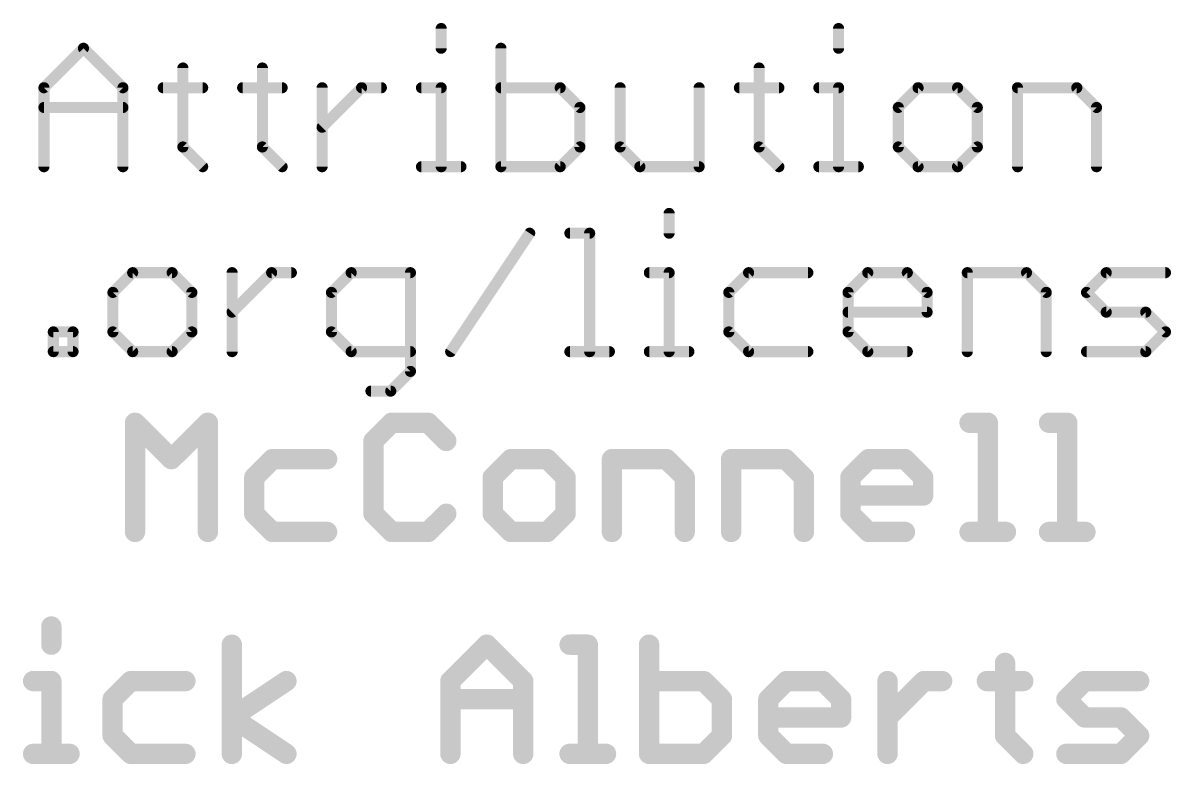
# Model space of a CAD drawing. Extents: x -119 to 13, y -18 to 17.
# Drawn here: x -62.6 to -46.84, y -3.05 to 7.13 of the extents above; entities that cross this region are included whole.
import ezdxf

# ---------------------------------------------------------------- set-up
doc = ezdxf.new("R2010")
doc.units = 0
doc.layers.add('51', color=53, linetype='CONTINUOUS')

msp = doc.modelspace()

# ---------------------------------------------------------------- linework, layer by layer
at = {"layer": '51'}
for points, const_width in [([(-56.8588, 7.0544), (-56.8588, 6.7832)], 0.1524), ([(-51.4016, 7.0544), (-51.4016, 6.7832)], 0.1524), ([(-62.3142, 6.2409), (-61.7719, 6.7832)], 0.1524), ([(-61.7719, 6.7832), (-61.2296, 6.2409)], 0.1524), ([(-56.0385, 6.7832), (-56.0385, 5.1562)], 0.1524), ([(-60.4059, 6.512), (-60.4059, 5.4274)], 0.1524), ([(-59.3145, 6.512), (-59.3145, 5.4274)], 0.1524), ([(-52.493, 6.512), (-52.493, 5.4274)], 0.1524), ([(-62.3142, 5.1562), (-62.3142, 6.2409)], 0.1524), ([(-61.2296, 6.2409), (-61.2296, 5.1562)], 0.1524), ([(-60.6771, 6.2409), (-60.1348, 6.2409)], 0.1524), ([(-59.5857, 6.2409), (-59.0433, 6.2409)], 0.1524), ([(-58.4942, 5.1562), (-58.4942, 6.2409)], 0.1524), ([(-58.4942, 5.6985), (-57.9519, 6.2409)], 0.1524), ([(-57.9519, 6.2409), (-57.6807, 6.2409)], 0.1524), ([(-57.1299, 6.2409), (-56.8588, 6.2409)], 0.1524), ([(-56.8588, 6.2409), (-56.8588, 5.1562)], 0.1524), ([(-55.225, 6.2409), (-56.0385, 6.2409)], 0.1524), ([(-54.9538, 5.9697), (-55.225, 6.2409)], 0.1524), ([(-54.4013, 6.2409), (-54.4013, 5.4274)], 0.1524), ([(-53.3167, 5.1562), (-53.3167, 6.2409)], 0.1524), ([(-52.7642, 6.2409), (-52.2218, 6.2409)], 0.1524), ([(-51.6727, 6.2409), (-51.4016, 6.2409)], 0.1524), ([(-51.4016, 6.2409), (-51.4016, 5.1562)], 0.1524), ([(-50.3101, 6.2409), (-50.5813, 5.9697)], 0.1524), ([(-49.7678, 6.2409), (-50.3101, 6.2409)], 0.1524), ([(-49.4966, 5.9697), (-49.7678, 6.2409)], 0.1524), ([(-48.9441, 5.1562), (-48.9441, 6.2409)], 0.1524), ([(-48.9441, 6.2409), (-48.1306, 6.2409)], 0.1524), ([(-48.1306, 6.2409), (-47.8595, 5.9697)], 0.1524), ([(-62.3142, 5.9697), (-61.2296, 5.9697)], 0.1524), ([(-54.9538, 5.4274), (-54.9538, 5.9697)], 0.1524), ([(-50.5813, 5.9697), (-50.5813, 5.4274)], 0.1524), ([(-49.4966, 5.4274), (-49.4966, 5.9697)], 0.1524), ([(-47.8595, 5.9697), (-47.8595, 5.1562)], 0.1524), ([(-60.4059, 5.4274), (-60.1348, 5.1562)], 0.1524), ([(-59.3145, 5.4274), (-59.0433, 5.1562)], 0.1524), ([(-55.225, 5.1562), (-54.9538, 5.4274)], 0.1524), ([(-54.4013, 5.4274), (-54.1302, 5.1562)], 0.1524), ([(-52.493, 5.4274), (-52.2218, 5.1562)], 0.1524), ([(-50.5813, 5.4274), (-50.3101, 5.1562)], 0.1524), ([(-49.7678, 5.1562), (-49.4966, 5.4274)], 0.1524), ([(-57.1299, 5.1562), (-56.5876, 5.1562)], 0.1524), ([(-56.0385, 5.1562), (-55.225, 5.1562)], 0.1524), ([(-54.1302, 5.1562), (-53.3167, 5.1562)], 0.1524), ([(-51.6727, 5.1562), (-51.1304, 5.1562)], 0.1524), ([(-50.3101, 5.1562), (-49.7678, 5.1562)], 0.1524), ([(-53.7289, 4.5144), (-53.7289, 4.2432)], 0.1524), ([(-56.7287, 2.6162), (-55.644, 4.2432)], 0.1524), ([(-55.0915, 4.2432), (-54.8203, 4.2432)], 0.1524), ([(-54.8203, 4.2432), (-54.8203, 2.6162)], 0.1524), ([(-61.0961, 3.7009), (-61.3673, 3.4297)], 0.1524), ([(-60.5538, 3.7009), (-61.0961, 3.7009)], 0.1524), ([(-60.2826, 3.4297), (-60.5538, 3.7009)], 0.1524), ([(-59.7301, 2.6162), (-59.7301, 3.7009)], 0.1524), ([(-59.7301, 3.1585), (-59.1878, 3.7009)], 0.1524), ([(-59.1878, 3.7009), (-58.9166, 3.7009)], 0.1524), ([(-58.0946, 3.7009), (-58.3658, 3.4297)], 0.1524), ([(-57.2812, 3.7009), (-58.0946, 3.7009)], 0.1524), ([(-57.2812, 2.345), (-57.2812, 3.7009)], 0.1524), ([(-54.0001, 3.7009), (-53.7289, 3.7009)], 0.1524), ([(-53.7289, 3.7009), (-53.7289, 2.6162)], 0.1524), ([(-52.6375, 3.7009), (-52.9086, 3.4297)], 0.1524), ([(-51.824, 3.7009), (-52.6375, 3.7009)], 0.1524), ([(-51.2715, 3.4297), (-51.0003, 3.7009)], 0.1524), ([(-51.0003, 3.7009), (-50.458, 3.7009)], 0.1524), ([(-50.458, 3.7009), (-50.1868, 3.4297)], 0.1524), ([(-49.6343, 2.6162), (-49.6343, 3.7009)], 0.1524), ([(-49.6343, 3.7009), (-48.8208, 3.7009)], 0.1524), ([(-48.8208, 3.7009), (-48.5496, 3.4297)], 0.1524), ([(-47.9972, 3.4297), (-47.726, 3.7009)], 0.1524), ([(-47.726, 3.7009), (-46.9125, 3.7009)], 0.1524), ([(-61.3673, 3.4297), (-61.3673, 2.8874)], 0.1524), ([(-60.2826, 2.8874), (-60.2826, 3.4297)], 0.1524), ([(-58.3658, 3.4297), (-58.3658, 2.8874)], 0.1524), ([(-52.9086, 3.4297), (-52.9086, 2.8874)], 0.1524), ([(-51.2715, 2.8874), (-51.2715, 3.4297)], 0.1524), ([(-50.1868, 3.4297), (-50.1868, 3.1585)], 0.1524), ([(-48.5496, 3.4297), (-48.5496, 2.6162)], 0.1524), ([(-47.726, 3.1585), (-47.9972, 3.4297)], 0.1524), ([(-50.1868, 3.1585), (-51.2715, 3.1585)], 0.1524), ([(-47.1837, 3.1585), (-47.726, 3.1585)], 0.1524), ([(-46.9125, 2.8874), (-47.1837, 3.1585)], 0.1524), ([(-62.1858, 2.6162), (-62.1858, 2.8874)], 0.1524), ([(-62.1858, 2.8874), (-61.9147, 2.8874)], 0.1524), ([(-61.9147, 2.8874), (-61.9147, 2.6162)], 0.1524), ([(-61.3673, 2.8874), (-61.0961, 2.6162)], 0.1524), ([(-60.5538, 2.6162), (-60.2826, 2.8874)], 0.1524), ([(-58.3658, 2.8874), (-58.0946, 2.6162)], 0.1524), ([(-52.9086, 2.8874), (-52.6375, 2.6162)], 0.1524), ([(-51.0003, 2.6162), (-51.2715, 2.8874)], 0.1524), ([(-47.1837, 2.6162), (-46.9125, 2.8874)], 0.1524), ([(-61.9147, 2.6162), (-62.1858, 2.6162)], 0.1524), ([(-61.0961, 2.6162), (-60.5538, 2.6162)], 0.1524), ([(-58.0946, 2.6162), (-57.2812, 2.6162)], 0.1524), ([(-55.0915, 2.6162), (-54.5492, 2.6162)], 0.1524), ([(-54.0001, 2.6162), (-53.4577, 2.6162)], 0.1524), ([(-52.6375, 2.6162), (-51.824, 2.6162)], 0.1524), ([(-50.458, 2.6162), (-51.0003, 2.6162)], 0.1524), ([(-47.9972, 2.6162), (-47.1837, 2.6162)], 0.1524), ([(-57.5523, 2.0739), (-57.2812, 2.345)], 0.1524), ([(-57.8235, 2.0739), (-57.5523, 2.0739)], 0.1524), ([(-61.0631, 0.1397), (-61.0631, 1.6396)], 0.2794), ([(-61.0631, 1.6396), (-60.5631, 1.1396)], 0.2794), ([(-60.5631, 1.1396), (-60.0631, 1.6396)], 0.2794), ([(-60.0631, 1.6396), (-60.0631, 0.1397)], 0.2794), ([(-57.5388, 1.6396), (-57.7888, 1.3896)], 0.2794), ([(-57.0388, 1.6396), (-57.5388, 1.6396)], 0.2794), ([(-56.7888, 1.3896), (-57.0388, 1.6396)], 0.2794), ([(-49.603, 1.6396), (-49.353, 1.6396)], 0.2794), ([(-49.353, 1.6396), (-49.353, 0.1397)], 0.2794), ([(-48.5115, 1.6396), (-48.2616, 1.6396)], 0.2794), ([(-48.2616, 1.6396), (-48.2616, 0.1397)], 0.2794), ([(-57.7888, 1.3896), (-57.7888, 0.3897)], 0.2794), ([(-59.1759, 1.1396), (-59.4259, 0.8896)], 0.2794), ([(-58.426, 1.1396), (-59.1759, 1.1396)], 0.2794), ([(-55.9016, 1.1396), (-56.1516, 0.8896)], 0.2794), ([(-55.4017, 1.1396), (-55.9016, 1.1396)], 0.2794), ([(-55.1517, 0.8896), (-55.4017, 1.1396)], 0.2794), ([(-54.5144, 0.1397), (-54.5144, 1.1396)], 0.2794), ([(-54.5144, 1.1396), (-53.7645, 1.1396)], 0.2794), ([(-53.7645, 1.1396), (-53.5145, 0.8896)], 0.2794), ([(-52.8773, 0.1397), (-52.8773, 1.1396)], 0.2794), ([(-52.8773, 1.1396), (-52.1273, 1.1396)], 0.2794), ([(-52.1273, 1.1396), (-51.8774, 0.8896)], 0.2794), ([(-51.2401, 0.8896), (-50.9901, 1.1396)], 0.2794), ([(-50.9901, 1.1396), (-50.4902, 1.1396)], 0.2794), ([(-50.4902, 1.1396), (-50.2402, 0.8896)], 0.2794), ([(-59.4259, 0.8896), (-59.4259, 0.3897)], 0.2794), ([(-56.1516, 0.8896), (-56.1516, 0.3897)], 0.2794), ([(-55.1517, 0.3897), (-55.1517, 0.8896)], 0.2794), ([(-53.5145, 0.8896), (-53.5145, 0.1397)], 0.2794), ([(-51.8774, 0.8896), (-51.8774, 0.1397)], 0.2794), ([(-51.2401, 0.3897), (-51.2401, 0.8896)], 0.2794), ([(-50.2402, 0.8896), (-50.2402, 0.6397)], 0.2794), ([(-50.2402, 0.6397), (-51.2401, 0.6397)], 0.2794), ([(-59.4259, 0.3897), (-59.1759, 0.1397)], 0.2794), ([(-57.7888, 0.3897), (-57.5388, 0.1397)], 0.2794), ([(-57.0388, 0.1397), (-56.7888, 0.3897)], 0.2794), ([(-56.1516, 0.3897), (-55.9016, 0.1397)], 0.2794), ([(-55.4017, 0.1397), (-55.1517, 0.3897)], 0.2794), ([(-50.9901, 0.1397), (-51.2401, 0.3897)], 0.2794), ([(-59.1759, 0.1397), (-58.426, 0.1397)], 0.2794), ([(-57.5388, 0.1397), (-57.0388, 0.1397)], 0.2794), ([(-55.9016, 0.1397), (-55.4017, 0.1397)], 0.2794), ([(-50.4902, 0.1397), (-50.9901, 0.1397)], 0.2794), ([(-49.603, 0.1397), (-49.103, 0.1397)], 0.2794), ([(-48.5115, 0.1397), (-48.0116, 0.1397)], 0.2794), ([(-62.2127, -1.1584), (-62.2127, -1.4084)], 0.2794), ([(-59.7341, -2.9083), (-59.7341, -1.4084)], 0.2794), ([(-56.7326, -1.9084), (-56.2327, -1.4084)], 0.2794), ([(-56.2327, -1.4084), (-55.7327, -1.9084)], 0.2794), ([(-55.0955, -1.4084), (-54.8455, -1.4084)], 0.2794), ([(-54.8455, -1.4084), (-54.8455, -2.9083)], 0.2794), ([(-54.004, -1.4084), (-54.004, -2.9083)], 0.2794), ([(-49.1154, -1.6584), (-49.1154, -2.6583)], 0.2794), ([(-62.4627, -1.9084), (-62.2127, -1.9084)], 0.2794), ([(-62.2127, -1.9084), (-62.2127, -2.9083)], 0.2794), ([(-61.1213, -1.9084), (-61.3712, -2.1584)], 0.2794), ([(-60.3713, -1.9084), (-61.1213, -1.9084)], 0.2794), ([(-59.7341, -2.4083), (-58.9841, -1.9084)], 0.2794), ([(-56.7326, -2.9083), (-56.7326, -1.9084)], 0.2794), ([(-55.7327, -1.9084), (-55.7327, -2.9083)], 0.2794), ([(-53.2541, -1.9084), (-54.004, -1.9084)], 0.2794), ([(-53.0041, -2.1584), (-53.2541, -1.9084)], 0.2794), ([(-52.3669, -2.1584), (-52.1169, -1.9084)], 0.2794), ([(-52.1169, -1.9084), (-51.6169, -1.9084)], 0.2794), ([(-51.6169, -1.9084), (-51.367, -2.1584)], 0.2794), ([(-50.7297, -2.9083), (-50.7297, -1.9084)], 0.2794), ([(-50.7297, -2.4083), (-50.2298, -1.9084)], 0.2794), ([(-50.2298, -1.9084), (-49.9798, -1.9084)], 0.2794), ([(-49.3654, -1.9084), (-48.8655, -1.9084)], 0.2794), ([(-48.274, -2.1584), (-48.024, -1.9084)], 0.2794), ([(-48.024, -1.9084), (-47.2741, -1.9084)], 0.2794), ([(-61.3712, -2.1584), (-61.3712, -2.6583)], 0.2794), ([(-56.7326, -2.1584), (-55.7327, -2.1584)], 0.2794), ([(-53.0041, -2.6583), (-53.0041, -2.1584)], 0.2794), ([(-52.3669, -2.6583), (-52.3669, -2.1584)], 0.2794), ([(-51.367, -2.1584), (-51.367, -2.4083)], 0.2794), ([(-48.024, -2.4083), (-48.274, -2.1584)], 0.2794), ([(-58.9841, -2.9083), (-59.7341, -2.4083)], 0.2794), ([(-51.367, -2.4083), (-52.3669, -2.4083)], 0.2794), ([(-47.524, -2.4083), (-48.024, -2.4083)], 0.2794), ([(-47.2741, -2.6583), (-47.524, -2.4083)], 0.2794), ([(-61.3712, -2.6583), (-61.1213, -2.9083)], 0.2794), ([(-53.2541, -2.9083), (-53.0041, -2.6583)], 0.2794), ([(-52.1169, -2.9083), (-52.3669, -2.6583)], 0.2794), ([(-49.1154, -2.6583), (-48.8655, -2.9083)], 0.2794), ([(-47.524, -2.9083), (-47.2741, -2.6583)], 0.2794), ([(-62.4627, -2.9083), (-61.9627, -2.9083)], 0.2794), ([(-61.1213, -2.9083), (-60.3713, -2.9083)], 0.2794), ([(-55.0955, -2.9083), (-54.5955, -2.9083)], 0.2794), ([(-54.004, -2.9083), (-53.2541, -2.9083)], 0.2794), ([(-51.6169, -2.9083), (-52.1169, -2.9083)], 0.2794), ([(-48.274, -2.9083), (-47.524, -2.9083)], 0.2794)]:
    msp.add_lwpolyline(points, dxfattribs=dict(at, const_width=const_width))
for points, const_width in [([(-56.8207, 7.0544, 1), (-56.8969, 7.0544)], 0.0762), ([(-51.3635, 7.0544, 1), (-51.4397, 7.0544)], 0.0762), ([(-61.745, 6.8101, 1), (-61.7989, 6.7562)], 0.0762), ([(-61.745, 6.7562, 1), (-61.7989, 6.8101)], 0.0762), ([(-56.8969, 6.7832, 1), (-56.8207, 6.7832)], 0.0762), ([(-56.0004, 6.7832, 1), (-56.0766, 6.7832)], 0.0762), ([(-51.4397, 6.7832, 1), (-51.3635, 6.7832)], 0.0762), ([(-60.3678, 6.512, 1), (-60.444, 6.512)], 0.0762), ([(-59.2764, 6.512, 1), (-59.3526, 6.512)], 0.0762), ([(-52.4549, 6.512, 1), (-52.5311, 6.512)], 0.0762), ([(-62.2761, 6.2409, 1), (-62.3523, 6.2409)], 0.0762), ([(-61.1915, 6.2409, 1), (-61.2677, 6.2409)], 0.0762), ([(-60.6771, 6.279, 1), (-60.6771, 6.2028)], 0.0762), ([(-60.1348, 6.2028, 1), (-60.1348, 6.279)], 0.0762), ([(-59.5857, 6.279, 1), (-59.5857, 6.2028)], 0.0762), ([(-59.0433, 6.2028, 1), (-59.0433, 6.279)], 0.0762), ([(-58.4561, 6.2409, 1), (-58.5323, 6.2409)], 0.0762), ([(-57.9519, 6.279, 1), (-57.9519, 6.2028)], 0.0762), ([(-57.9249, 6.2139, 1), (-57.9788, 6.2678)], 0.0762), ([(-57.6807, 6.2028, 1), (-57.6807, 6.279)], 0.0762), ([(-57.1299, 6.279, 1), (-57.1299, 6.2028)], 0.0762), ([(-56.8207, 6.2409, 1), (-56.8969, 6.2409)], 0.0762), ([(-56.8588, 6.2028, 1), (-56.8588, 6.279)], 0.0762), ([(-56.0385, 6.279, 1), (-56.0385, 6.2028)], 0.0762), ([(-55.198, 6.2678, 1), (-55.2519, 6.2139)], 0.0762), ([(-55.225, 6.2028, 1), (-55.225, 6.279)], 0.0762), ([(-54.3632, 6.2409, 1), (-54.4394, 6.2409)], 0.0762), ([(-53.2786, 6.2409, 1), (-53.3548, 6.2409)], 0.0762), ([(-52.7642, 6.279, 1), (-52.7642, 6.2028)], 0.0762), ([(-52.2218, 6.2028, 1), (-52.2218, 6.279)], 0.0762), ([(-51.6727, 6.279, 1), (-51.6727, 6.2028)], 0.0762), ([(-51.3635, 6.2409, 1), (-51.4397, 6.2409)], 0.0762), ([(-51.4016, 6.2028, 1), (-51.4016, 6.279)], 0.0762), ([(-50.3101, 6.279, 1), (-50.3101, 6.2028)], 0.0762), ([(-50.2832, 6.2139, 1), (-50.3371, 6.2678)], 0.0762), ([(-49.7409, 6.2678, 1), (-49.7947, 6.2139)], 0.0762), ([(-49.7678, 6.2028, 1), (-49.7678, 6.279)], 0.0762), ([(-48.906, 6.2409, 1), (-48.9822, 6.2409)], 0.0762), ([(-48.9441, 6.279, 1), (-48.9441, 6.2028)], 0.0762), ([(-48.1037, 6.2678, 1), (-48.1576, 6.2139)], 0.0762), ([(-48.1306, 6.2028, 1), (-48.1306, 6.279)], 0.0762), ([(-62.3412, 6.2678, 1), (-62.2873, 6.2139)], 0.0762), ([(-61.2565, 6.2139, 1), (-61.2026, 6.2678)], 0.0762), ([(-62.3142, 6.0078, 1), (-62.3142, 5.9316)], 0.0762), ([(-61.2296, 5.9316, 1), (-61.2296, 6.0078)], 0.0762), ([(-54.9157, 5.9697, 1), (-54.9919, 5.9697)], 0.0762), ([(-54.9808, 5.9428, 1), (-54.9269, 5.9966)], 0.0762), ([(-50.5432, 5.9697, 1), (-50.6194, 5.9697)], 0.0762), ([(-50.6082, 5.9966, 1), (-50.5544, 5.9428)], 0.0762), ([(-49.4585, 5.9697, 1), (-49.5347, 5.9697)], 0.0762), ([(-49.5236, 5.9428, 1), (-49.4697, 5.9966)], 0.0762), ([(-47.8214, 5.9697, 1), (-47.8976, 5.9697)], 0.0762), ([(-47.8864, 5.9428, 1), (-47.8325, 5.9966)], 0.0762), ([(-58.5212, 5.7255, 1), (-58.4673, 5.6716)], 0.0762), ([(-60.379, 5.4543, 1), (-60.4329, 5.4004)], 0.0762), ([(-60.444, 5.4274, 1), (-60.3678, 5.4274)], 0.0762), ([(-59.2876, 5.4543, 1), (-59.3414, 5.4004)], 0.0762), ([(-59.3526, 5.4274, 1), (-59.2764, 5.4274)], 0.0762), ([(-54.9919, 5.4274, 1), (-54.9157, 5.4274)], 0.0762), ([(-54.9269, 5.4004, 1), (-54.9808, 5.4543)], 0.0762), ([(-54.3744, 5.4543, 1), (-54.4283, 5.4004)], 0.0762), ([(-54.4394, 5.4274, 1), (-54.3632, 5.4274)], 0.0762), ([(-52.4661, 5.4543, 1), (-52.5199, 5.4004)], 0.0762), ([(-52.5311, 5.4274, 1), (-52.4549, 5.4274)], 0.0762), ([(-50.5544, 5.4543, 1), (-50.6082, 5.4004)], 0.0762), ([(-50.6194, 5.4274, 1), (-50.5432, 5.4274)], 0.0762), ([(-49.5347, 5.4274, 1), (-49.4585, 5.4274)], 0.0762), ([(-49.4697, 5.4004, 1), (-49.5236, 5.4543)], 0.0762), ([(-60.1617, 5.1293, 1), (-60.1078, 5.1831)], 0.0762), ([(-59.0703, 5.1293, 1), (-59.0164, 5.1831)], 0.0762), ([(-57.1299, 5.1943, 1), (-57.1299, 5.1181)], 0.0762), ([(-56.5876, 5.1181, 1), (-56.5876, 5.1943)], 0.0762), ([(-56.0385, 5.1943, 1), (-56.0385, 5.1181)], 0.0762), ([(-55.2519, 5.1831, 1), (-55.198, 5.1293)], 0.0762), ([(-55.225, 5.1181, 1), (-55.225, 5.1943)], 0.0762), ([(-54.1302, 5.1943, 1), (-54.1302, 5.1181)], 0.0762), ([(-54.1571, 5.1293, 1), (-54.1032, 5.1831)], 0.0762), ([(-53.3167, 5.1181, 1), (-53.3167, 5.1943)], 0.0762), ([(-52.2488, 5.1293, 1), (-52.1949, 5.1831)], 0.0762), ([(-51.6727, 5.1943, 1), (-51.6727, 5.1181)], 0.0762), ([(-51.1304, 5.1181, 1), (-51.1304, 5.1943)], 0.0762), ([(-50.3101, 5.1943, 1), (-50.3101, 5.1181)], 0.0762), ([(-50.3371, 5.1293, 1), (-50.2832, 5.1831)], 0.0762), ([(-49.7947, 5.1831, 1), (-49.7409, 5.1293)], 0.0762), ([(-49.7678, 5.1181, 1), (-49.7678, 5.1943)], 0.0762), ([(-62.3523, 5.1562, 1), (-62.2761, 5.1562)], 0.0762), ([(-61.2677, 5.1562, 1), (-61.1915, 5.1562)], 0.0762), ([(-58.5323, 5.1562, 1), (-58.4561, 5.1562)], 0.0762), ([(-56.8969, 5.1562, 1), (-56.8207, 5.1562)], 0.0762), ([(-56.0766, 5.1562, 1), (-56.0004, 5.1562)], 0.0762), ([(-53.3548, 5.1562, 1), (-53.2786, 5.1562)], 0.0762), ([(-51.4397, 5.1562, 1), (-51.3635, 5.1562)], 0.0762), ([(-48.9822, 5.1562, 1), (-48.906, 5.1562)], 0.0762), ([(-47.8976, 5.1562, 1), (-47.8214, 5.1562)], 0.0762), ([(-53.6908, 4.5144, 1), (-53.767, 4.5144)], 0.0762), ([(-55.6123, 4.2221, 1), (-55.6757, 4.2643)], 0.0762), ([(-55.0915, 4.2813, 1), (-55.0915, 4.2051)], 0.0762), ([(-54.7822, 4.2432, 1), (-54.8584, 4.2432)], 0.0762), ([(-54.8203, 4.2051, 1), (-54.8203, 4.2813)], 0.0762), ([(-53.767, 4.2432, 1), (-53.6908, 4.2432)], 0.0762), ([(-61.0961, 3.739, 1), (-61.0961, 3.6628)], 0.0762), ([(-61.0692, 3.6739, 1), (-61.123, 3.7278)], 0.0762), ([(-60.5268, 3.7278, 1), (-60.5807, 3.6739)], 0.0762), ([(-60.5538, 3.6628, 1), (-60.5538, 3.739)], 0.0762), ([(-59.692, 3.7009, 1), (-59.7682, 3.7009)], 0.0762), ([(-59.1878, 3.739, 1), (-59.1878, 3.6628)], 0.0762), ([(-59.1608, 3.6739, 1), (-59.2147, 3.7278)], 0.0762), ([(-58.9166, 3.6628, 1), (-58.9166, 3.739)], 0.0762), ([(-58.0946, 3.739, 1), (-58.0946, 3.6628)], 0.0762), ([(-58.0677, 3.6739, 1), (-58.1216, 3.7278)], 0.0762), ([(-57.2431, 3.7009, 1), (-57.3193, 3.7009)], 0.0762), ([(-57.2812, 3.6628, 1), (-57.2812, 3.739)], 0.0762), ([(-54.0001, 3.739, 1), (-54.0001, 3.6628)], 0.0762), ([(-53.6908, 3.7009, 1), (-53.767, 3.7009)], 0.0762), ([(-53.7289, 3.6628, 1), (-53.7289, 3.739)], 0.0762), ([(-52.6375, 3.739, 1), (-52.6375, 3.6628)], 0.0762), ([(-52.6105, 3.6739, 1), (-52.6644, 3.7278)], 0.0762), ([(-51.824, 3.6628, 1), (-51.824, 3.739)], 0.0762), ([(-51.0003, 3.739, 1), (-51.0003, 3.6628)], 0.0762), ([(-50.9734, 3.6739, 1), (-51.0272, 3.7278)], 0.0762), ([(-50.431, 3.7278, 1), (-50.4849, 3.6739)], 0.0762), ([(-50.458, 3.6628, 1), (-50.458, 3.739)], 0.0762), ([(-49.5962, 3.7009, 1), (-49.6724, 3.7009)], 0.0762), ([(-49.6343, 3.739, 1), (-49.6343, 3.6628)], 0.0762), ([(-48.7939, 3.7278, 1), (-48.8478, 3.6739)], 0.0762), ([(-48.8208, 3.6628, 1), (-48.8208, 3.739)], 0.0762), ([(-47.726, 3.739, 1), (-47.726, 3.6628)], 0.0762), ([(-47.699, 3.6739, 1), (-47.7529, 3.7278)], 0.0762), ([(-46.9125, 3.6628, 1), (-46.9125, 3.739)], 0.0762), ([(-61.3292, 3.4297, 1), (-61.4054, 3.4297)], 0.0762), ([(-61.3942, 3.4566, 1), (-61.3403, 3.4028)], 0.0762), ([(-60.2445, 3.4297, 1), (-60.3207, 3.4297)], 0.0762), ([(-60.3095, 3.4028, 1), (-60.2557, 3.4566)], 0.0762), ([(-58.3277, 3.4297, 1), (-58.4039, 3.4297)], 0.0762), ([(-58.3928, 3.4566, 1), (-58.3389, 3.4028)], 0.0762), ([(-52.8705, 3.4297, 1), (-52.9467, 3.4297)], 0.0762), ([(-52.9356, 3.4566, 1), (-52.8817, 3.4028)], 0.0762), ([(-51.2334, 3.4297, 1), (-51.3096, 3.4297)], 0.0762), ([(-51.2984, 3.4566, 1), (-51.2445, 3.4028)], 0.0762), ([(-50.1487, 3.4297, 1), (-50.2249, 3.4297)], 0.0762), ([(-50.2137, 3.4028, 1), (-50.1599, 3.4566)], 0.0762), ([(-48.5115, 3.4297, 1), (-48.5877, 3.4297)], 0.0762), ([(-48.5766, 3.4028, 1), (-48.5227, 3.4566)], 0.0762), ([(-47.9702, 3.4566, 1), (-48.0241, 3.4028)], 0.0762), ([(-48.0241, 3.4566, 1), (-47.9702, 3.4028)], 0.0762), ([(-59.757, 3.1855, 1), (-59.7032, 3.1316)], 0.0762), ([(-51.2715, 3.1966, 1), (-51.2715, 3.1204)], 0.0762), ([(-50.2249, 3.1585, 1), (-50.1487, 3.1585)], 0.0762), ([(-50.1868, 3.1204, 1), (-50.1868, 3.1966)], 0.0762), ([(-47.726, 3.1966, 1), (-47.726, 3.1204)], 0.0762), ([(-47.7529, 3.1316, 1), (-47.699, 3.1855)], 0.0762), ([(-47.1567, 3.1855, 1), (-47.2106, 3.1316)], 0.0762), ([(-47.1837, 3.1204, 1), (-47.1837, 3.1966)], 0.0762), ([(-62.1477, 2.8874, 1), (-62.2239, 2.8874)], 0.0762), ([(-62.1858, 2.9255, 1), (-62.1858, 2.8493)], 0.0762), ([(-61.8766, 2.8874, 1), (-61.9528, 2.8874)], 0.0762), ([(-61.9147, 2.8493, 1), (-61.9147, 2.9255)], 0.0762), ([(-61.3403, 2.9143, 1), (-61.3942, 2.8604)], 0.0762), ([(-61.4054, 2.8874, 1), (-61.3292, 2.8874)], 0.0762), ([(-60.3207, 2.8874, 1), (-60.2445, 2.8874)], 0.0762), ([(-60.2557, 2.8604, 1), (-60.3095, 2.9143)], 0.0762), ([(-58.3389, 2.9143, 1), (-58.3928, 2.8604)], 0.0762), ([(-58.4039, 2.8874, 1), (-58.3277, 2.8874)], 0.0762), ([(-52.8817, 2.9143, 1), (-52.9356, 2.8604)], 0.0762), ([(-52.9467, 2.8874, 1), (-52.8705, 2.8874)], 0.0762), ([(-51.2445, 2.9143, 1), (-51.2984, 2.8604)], 0.0762), ([(-51.3096, 2.8874, 1), (-51.2334, 2.8874)], 0.0762), ([(-46.8856, 2.8604, 1), (-46.9394, 2.9143)], 0.0762), ([(-46.9394, 2.8604, 1), (-46.8856, 2.9143)], 0.0762), ([(-62.1858, 2.6543, 1), (-62.1858, 2.5781)], 0.0762), ([(-61.9147, 2.5781, 1), (-61.9147, 2.6543)], 0.0762), ([(-61.0961, 2.6543, 1), (-61.0961, 2.5781)], 0.0762), ([(-61.123, 2.5893, 1), (-61.0692, 2.6431)], 0.0762), ([(-60.5807, 2.6431, 1), (-60.5268, 2.5893)], 0.0762), ([(-60.5538, 2.5781, 1), (-60.5538, 2.6543)], 0.0762), ([(-58.0946, 2.6543, 1), (-58.0946, 2.5781)], 0.0762), ([(-58.1216, 2.5893, 1), (-58.0677, 2.6431)], 0.0762), ([(-57.2812, 2.5781, 1), (-57.2812, 2.6543)], 0.0762), ([(-55.0915, 2.6543, 1), (-55.0915, 2.5781)], 0.0762), ([(-54.5492, 2.5781, 1), (-54.5492, 2.6543)], 0.0762), ([(-54.0001, 2.6543, 1), (-54.0001, 2.5781)], 0.0762), ([(-53.4577, 2.5781, 1), (-53.4577, 2.6543)], 0.0762), ([(-52.6375, 2.6543, 1), (-52.6375, 2.5781)], 0.0762), ([(-52.6644, 2.5893, 1), (-52.6105, 2.6431)], 0.0762), ([(-51.824, 2.5781, 1), (-51.824, 2.6543)], 0.0762), ([(-51.0003, 2.6543, 1), (-51.0003, 2.5781)], 0.0762), ([(-51.0272, 2.5893, 1), (-50.9734, 2.6431)], 0.0762), ([(-50.458, 2.5781, 1), (-50.458, 2.6543)], 0.0762), ([(-47.9972, 2.6543, 1), (-47.9972, 2.5781)], 0.0762), ([(-47.2106, 2.6431, 1), (-47.1567, 2.5893)], 0.0762), ([(-47.1837, 2.5781, 1), (-47.1837, 2.6543)], 0.0762), ([(-62.2239, 2.6162, 1), (-62.1477, 2.6162)], 0.0762), ([(-61.9528, 2.6162, 1), (-61.8766, 2.6162)], 0.0762), ([(-59.7682, 2.6162, 1), (-59.692, 2.6162)], 0.0762), ([(-56.7604, 2.6373, 1), (-56.697, 2.5951)], 0.0762), ([(-54.8584, 2.6162, 1), (-54.7822, 2.6162)], 0.0762), ([(-53.767, 2.6162, 1), (-53.6908, 2.6162)], 0.0762), ([(-49.6724, 2.6162, 1), (-49.5962, 2.6162)], 0.0762), ([(-48.5877, 2.6162, 1), (-48.5115, 2.6162)], 0.0762), ([(-57.3193, 2.345, 1), (-57.2431, 2.345)], 0.0762), ([(-57.2542, 2.3181, 1), (-57.3081, 2.372)], 0.0762), ([(-57.8235, 2.112, 1), (-57.8235, 2.0358)], 0.0762), ([(-57.5793, 2.1008, 1), (-57.5254, 2.0469)], 0.0762), ([(-57.5523, 2.0358, 1), (-57.5523, 2.112)], 0.0762), ([(-60.9932, 1.6396, 1), (-61.1329, 1.6396)], 0.1397), ([(-61.0137, 1.689, 1), (-61.1125, 1.5902)], 0.1397), ([(-59.9933, 1.6396, 1), (-60.133, 1.6396)], 0.1397), ([(-60.0138, 1.5902, 1), (-60.1125, 1.689)], 0.1397), ([(-57.5388, 1.7094, 1), (-57.5388, 1.5697)], 0.1397), ([(-57.4894, 1.5902, 1), (-57.5882, 1.689)], 0.1397), ([(-56.9894, 1.689, 1), (-57.0882, 1.5902)], 0.1397), ([(-57.0388, 1.5697, 1), (-57.0388, 1.7094)], 0.1397), ([(-49.603, 1.7094, 1), (-49.603, 1.5697)], 0.1397), ([(-49.2831, 1.6396, 1), (-49.4228, 1.6396)], 0.1397), ([(-49.353, 1.5697, 1), (-49.353, 1.7094)], 0.1397), ([(-48.5115, 1.7094, 1), (-48.5115, 1.5697)], 0.1397), ([(-48.1917, 1.6396, 1), (-48.3314, 1.6396)], 0.1397), ([(-48.2616, 1.5697, 1), (-48.2616, 1.7094)], 0.1397), ([(-57.7189, 1.3896, 1), (-57.8586, 1.3896)], 0.1397), ([(-57.8381, 1.439, 1), (-57.7394, 1.3402)], 0.1397), ([(-56.8382, 1.3402, 1), (-56.7394, 1.439)], 0.1397), ([(-59.1759, 1.2095, 1), (-59.1759, 1.0698)], 0.1397), ([(-59.1265, 1.0902, 1), (-59.2253, 1.189)], 0.1397), ([(-58.426, 1.0698, 1), (-58.426, 1.2095)], 0.1397), ([(-55.9016, 1.2095, 1), (-55.9016, 1.0698)], 0.1397), ([(-55.8522, 1.0902, 1), (-55.951, 1.189)], 0.1397), ([(-55.3523, 1.189, 1), (-55.451, 1.0902)], 0.1397), ([(-55.4017, 1.0698, 1), (-55.4017, 1.2095)], 0.1397), ([(-54.4446, 1.1396, 1), (-54.5843, 1.1396)], 0.1397), ([(-54.5144, 1.2095, 1), (-54.5144, 1.0698)], 0.1397), ([(-53.7151, 1.189, 1), (-53.8139, 1.0902)], 0.1397), ([(-53.7645, 1.0698, 1), (-53.7645, 1.2095)], 0.1397), ([(-52.8074, 1.1396, 1), (-52.9471, 1.1396)], 0.1397), ([(-52.8773, 1.2095, 1), (-52.8773, 1.0698)], 0.1397), ([(-52.078, 1.189, 1), (-52.1767, 1.0902)], 0.1397), ([(-52.1273, 1.0698, 1), (-52.1273, 1.2095)], 0.1397), ([(-50.9901, 1.2095, 1), (-50.9901, 1.0698)], 0.1397), ([(-50.9408, 1.0902, 1), (-51.0395, 1.189)], 0.1397), ([(-50.4408, 1.189, 1), (-50.5396, 1.0902)], 0.1397), ([(-50.4902, 1.0698, 1), (-50.4902, 1.2095)], 0.1397), ([(-60.6125, 1.189, 1), (-60.5137, 1.0902)], 0.1397), ([(-60.6125, 1.0902, 1), (-60.5137, 1.189)], 0.1397), ([(-59.3561, 0.8896, 1), (-59.4958, 0.8896)], 0.1397), ([(-59.4753, 0.939, 1), (-59.3765, 0.8402)], 0.1397), ([(-56.0817, 0.8896, 1), (-56.2214, 0.8896)], 0.1397), ([(-56.201, 0.939, 1), (-56.1022, 0.8402)], 0.1397), ([(-55.0818, 0.8896, 1), (-55.2215, 0.8896)], 0.1397), ([(-55.2011, 0.8402, 1), (-55.1023, 0.939)], 0.1397), ([(-53.4447, 0.8896, 1), (-53.5844, 0.8896)], 0.1397), ([(-53.5639, 0.8402, 1), (-53.4651, 0.939)], 0.1397), ([(-51.8075, 0.8896, 1), (-51.9472, 0.8896)], 0.1397), ([(-51.9268, 0.8402, 1), (-51.828, 0.939)], 0.1397), ([(-51.1703, 0.8896, 1), (-51.31, 0.8896)], 0.1397), ([(-51.2895, 0.939, 1), (-51.1907, 0.8402)], 0.1397), ([(-50.1704, 0.8896, 1), (-50.3101, 0.8896)], 0.1397), ([(-50.2896, 0.8402, 1), (-50.1908, 0.939)], 0.1397), ([(-51.2401, 0.7095, 1), (-51.2401, 0.5698)], 0.1397), ([(-50.3101, 0.6397, 1), (-50.1704, 0.6397)], 0.1397), ([(-50.2402, 0.5698, 1), (-50.2402, 0.7095)], 0.1397), ([(-59.3765, 0.4391, 1), (-59.4753, 0.3403)], 0.1397), ([(-57.7394, 0.4391, 1), (-57.8381, 0.3403)], 0.1397), ([(-56.7394, 0.3403, 1), (-56.8382, 0.4391)], 0.1397), ([(-56.1022, 0.4391, 1), (-56.201, 0.3403)], 0.1397), ([(-55.1023, 0.3403, 1), (-55.2011, 0.4391)], 0.1397), ([(-51.1907, 0.4391, 1), (-51.2895, 0.3403)], 0.1397), ([(-59.4958, 0.3897, 1), (-59.3561, 0.3897)], 0.1397), ([(-57.8586, 0.3897, 1), (-57.7189, 0.3897)], 0.1397), ([(-56.2214, 0.3897, 1), (-56.0817, 0.3897)], 0.1397), ([(-55.2215, 0.3897, 1), (-55.0818, 0.3897)], 0.1397), ([(-51.31, 0.3897, 1), (-51.1703, 0.3897)], 0.1397), ([(-61.1329, 0.1397, 1), (-60.9932, 0.1397)], 0.1397), ([(-60.133, 0.1397, 1), (-59.9933, 0.1397)], 0.1397), ([(-59.1759, 0.2096, 1), (-59.1759, 0.0699)], 0.1397), ([(-59.2253, 0.0903, 1), (-59.1265, 0.1891)], 0.1397), ([(-58.426, 0.0699, 1), (-58.426, 0.2096)], 0.1397), ([(-57.5388, 0.2096, 1), (-57.5388, 0.0699)], 0.1397), ([(-57.5882, 0.0903, 1), (-57.4894, 0.1891)], 0.1397), ([(-57.0882, 0.1891, 1), (-56.9894, 0.0903)], 0.1397), ([(-57.0388, 0.0699, 1), (-57.0388, 0.2096)], 0.1397), ([(-55.9016, 0.2096, 1), (-55.9016, 0.0699)], 0.1397), ([(-55.951, 0.0903, 1), (-55.8522, 0.1891)], 0.1397), ([(-55.451, 0.1891, 1), (-55.3523, 0.0903)], 0.1397), ([(-55.4017, 0.0699, 1), (-55.4017, 0.2096)], 0.1397), ([(-54.5843, 0.1397, 1), (-54.4446, 0.1397)], 0.1397), ([(-53.5844, 0.1397, 1), (-53.4447, 0.1397)], 0.1397), ([(-52.9471, 0.1397, 1), (-52.8074, 0.1397)], 0.1397), ([(-51.9472, 0.1397, 1), (-51.8075, 0.1397)], 0.1397), ([(-50.9901, 0.2096, 1), (-50.9901, 0.0699)], 0.1397), ([(-51.0395, 0.0903, 1), (-50.9408, 0.1891)], 0.1397), ([(-50.4902, 0.0699, 1), (-50.4902, 0.2096)], 0.1397), ([(-49.603, 0.2096, 1), (-49.603, 0.0699)], 0.1397), ([(-49.4228, 0.1397, 1), (-49.2831, 0.1397)], 0.1397), ([(-49.103, 0.0699, 1), (-49.103, 0.2096)], 0.1397), ([(-48.5115, 0.2096, 1), (-48.5115, 0.0699)], 0.1397), ([(-48.3314, 0.1397, 1), (-48.1917, 0.1397)], 0.1397), ([(-48.0116, 0.0699, 1), (-48.0116, 0.2096)], 0.1397), ([(-62.1428, -1.1584, 1), (-62.2825, -1.1584)], 0.1397), ([(-62.2825, -1.4084, 1), (-62.1428, -1.4084)], 0.1397), ([(-59.6642, -1.4084, 1), (-59.8039, -1.4084)], 0.1397), ([(-56.1833, -1.359, 1), (-56.2821, -1.4578)], 0.1397), ([(-56.1833, -1.4578, 1), (-56.2821, -1.359)], 0.1397), ([(-55.0955, -1.3386, 1), (-55.0955, -1.4783)], 0.1397), ([(-54.7756, -1.4084, 1), (-54.9153, -1.4084)], 0.1397), ([(-54.8455, -1.4783, 1), (-54.8455, -1.3386)], 0.1397), ([(-53.9342, -1.4084, 1), (-54.0739, -1.4084)], 0.1397), ([(-49.0456, -1.6584, 1), (-49.1853, -1.6584)], 0.1397), ([(-62.4627, -1.8385, 1), (-62.4627, -1.9782)], 0.1397), ([(-62.1428, -1.9084, 1), (-62.2825, -1.9084)], 0.1397), ([(-62.2127, -1.9782, 1), (-62.2127, -1.8385)], 0.1397), ([(-61.1213, -1.8385, 1), (-61.1213, -1.9782)], 0.1397), ([(-61.0719, -1.9578, 1), (-61.1707, -1.859)], 0.1397), ([(-60.3713, -1.9782, 1), (-60.3713, -1.8385)], 0.1397), ([(-58.9454, -1.9665, 1), (-59.0229, -1.8503)], 0.1397), ([(-56.6628, -1.9084, 1), (-56.8025, -1.9084)], 0.1397), ([(-56.782, -1.859, 1), (-56.6832, -1.9578)], 0.1397), ([(-55.6629, -1.9084, 1), (-55.8026, -1.9084)], 0.1397), ([(-55.7821, -1.9578, 1), (-55.6833, -1.859)], 0.1397), ([(-54.004, -1.8385, 1), (-54.004, -1.9782)], 0.1397), ([(-53.2047, -1.859, 1), (-53.3035, -1.9578)], 0.1397), ([(-53.2541, -1.9782, 1), (-53.2541, -1.8385)], 0.1397), ([(-52.1169, -1.8385, 1), (-52.1169, -1.9782)], 0.1397), ([(-52.0675, -1.9578, 1), (-52.1663, -1.859)], 0.1397), ([(-51.5675, -1.859, 1), (-51.6663, -1.9578)], 0.1397), ([(-51.6169, -1.9782, 1), (-51.6169, -1.8385)], 0.1397), ([(-50.6599, -1.9084, 1), (-50.7996, -1.9084)], 0.1397), ([(-50.2298, -1.8385, 1), (-50.2298, -1.9782)], 0.1397), ([(-50.1804, -1.9578, 1), (-50.2792, -1.859)], 0.1397), ([(-49.9798, -1.9782, 1), (-49.9798, -1.8385)], 0.1397), ([(-49.3654, -1.8385, 1), (-49.3654, -1.9782)], 0.1397), ([(-48.8655, -1.9782, 1), (-48.8655, -1.8385)], 0.1397), ([(-48.024, -1.8385, 1), (-48.024, -1.9782)], 0.1397), ([(-47.9746, -1.9578, 1), (-48.0734, -1.859)], 0.1397), ([(-47.2741, -1.9782, 1), (-47.2741, -1.8385)], 0.1397), ([(-61.3014, -2.1584, 1), (-61.4411, -2.1584)], 0.1397), ([(-61.4206, -2.109, 1), (-61.3218, -2.2078)], 0.1397), ([(-56.7326, -2.0885, 1), (-56.7326, -2.2282)], 0.1397), ([(-55.7327, -2.2282, 1), (-55.7327, -2.0885)], 0.1397), ([(-52.9343, -2.1584, 1), (-53.074, -2.1584)], 0.1397), ([(-53.0535, -2.2078, 1), (-52.9547, -2.109)], 0.1397), ([(-52.297, -2.1584, 1), (-52.4367, -2.1584)], 0.1397), ([(-52.4163, -2.109, 1), (-52.3175, -2.2078)], 0.1397), ([(-51.2971, -2.1584, 1), (-51.4368, -2.1584)], 0.1397), ([(-51.4164, -2.2078, 1), (-51.3176, -2.109)], 0.1397), ([(-48.2246, -2.109, 1), (-48.3234, -2.2078)], 0.1397), ([(-48.3234, -2.109, 1), (-48.2246, -2.2078)], 0.1397), ([(-59.6953, -2.3502, 1), (-59.7728, -2.4665)], 0.1397), ([(-59.7728, -2.3502, 1), (-59.6953, -2.4665)], 0.1397), ([(-52.3669, -2.3385, 1), (-52.3669, -2.4782)], 0.1397), ([(-51.4368, -2.4083, 1), (-51.2971, -2.4083)], 0.1397), ([(-51.367, -2.4782, 1), (-51.367, -2.3385)], 0.1397), ([(-50.7791, -2.3589, 1), (-50.6803, -2.4577)], 0.1397), ([(-48.024, -2.3385, 1), (-48.024, -2.4782)], 0.1397), ([(-48.0734, -2.4577, 1), (-47.9746, -2.3589)], 0.1397), ([(-47.4747, -2.3589, 1), (-47.5734, -2.4577)], 0.1397), ([(-47.524, -2.4782, 1), (-47.524, -2.3385)], 0.1397), ([(-61.3218, -2.6089, 1), (-61.4206, -2.7077)], 0.1397), ([(-52.9547, -2.7077, 1), (-53.0535, -2.6089)], 0.1397), ([(-52.3175, -2.6089, 1), (-52.4163, -2.7077)], 0.1397), ([(-49.0661, -2.6089, 1), (-49.1648, -2.7077)], 0.1397), ([(-47.2247, -2.7077, 1), (-47.3235, -2.6089)], 0.1397), ([(-61.4411, -2.6583, 1), (-61.3014, -2.6583)], 0.1397), ([(-53.074, -2.6583, 1), (-52.9343, -2.6583)], 0.1397), ([(-52.4367, -2.6583, 1), (-52.297, -2.6583)], 0.1397), ([(-49.1853, -2.6583, 1), (-49.0456, -2.6583)], 0.1397), ([(-47.3235, -2.7077, 1), (-47.2247, -2.6089)], 0.1397), ([(-62.4627, -2.8384, 1), (-62.4627, -2.9782)], 0.1397), ([(-61.9627, -2.9782, 1), (-61.9627, -2.8384)], 0.1397), ([(-61.1213, -2.8384, 1), (-61.1213, -2.9782)], 0.1397), ([(-61.1707, -2.9577, 1), (-61.0719, -2.8589)], 0.1397), ([(-60.3713, -2.9782, 1), (-60.3713, -2.8384)], 0.1397), ([(-59.0229, -2.9664, 1), (-58.9454, -2.8502)], 0.1397), ([(-55.0955, -2.8384, 1), (-55.0955, -2.9782)], 0.1397), ([(-54.5955, -2.9782, 1), (-54.5955, -2.8384)], 0.1397), ([(-54.004, -2.8384, 1), (-54.004, -2.9782)], 0.1397), ([(-53.3035, -2.8589, 1), (-53.2047, -2.9577)], 0.1397), ([(-53.2541, -2.9782, 1), (-53.2541, -2.8384)], 0.1397), ([(-52.1169, -2.8384, 1), (-52.1169, -2.9782)], 0.1397), ([(-52.1663, -2.9577, 1), (-52.0675, -2.8589)], 0.1397), ([(-51.6169, -2.9782, 1), (-51.6169, -2.8384)], 0.1397), ([(-48.9149, -2.9577, 1), (-48.8161, -2.8589)], 0.1397), ([(-48.274, -2.8384, 1), (-48.274, -2.9782)], 0.1397), ([(-47.5734, -2.8589, 1), (-47.4747, -2.9577)], 0.1397), ([(-47.524, -2.9782, 1), (-47.524, -2.8384)], 0.1397), ([(-62.2825, -2.9083, 1), (-62.1428, -2.9083)], 0.1397), ([(-59.8039, -2.9083, 1), (-59.6642, -2.9083)], 0.1397), ([(-56.8025, -2.9083, 1), (-56.6628, -2.9083)], 0.1397), ([(-55.8026, -2.9083, 1), (-55.6629, -2.9083)], 0.1397), ([(-54.9153, -2.9083, 1), (-54.7756, -2.9083)], 0.1397), ([(-54.0739, -2.9083, 1), (-53.9342, -2.9083)], 0.1397), ([(-50.7996, -2.9083, 1), (-50.6599, -2.9083)], 0.1397)]:
    msp.add_lwpolyline(points, format="xyb", dxfattribs=dict(at, const_width=const_width))

doc.saveas('drawing.dxf')
